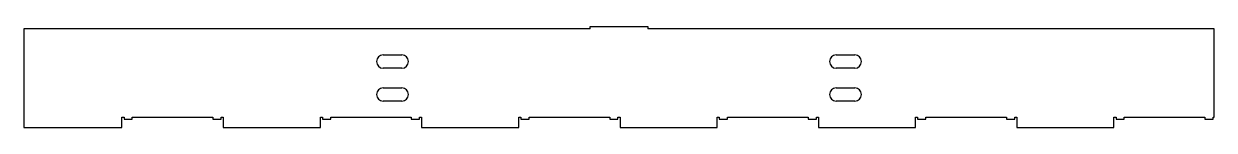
# Model space of a CAD drawing. Header units: inches. Extents: x 0 to 72, y 0 to 6.1.
import ezdxf

# ---------------------------------------------------------------- set-up
doc = ezdxf.new("R2010")
doc.units = ezdxf.units.IN
doc.header["$MEASUREMENT"] = 0
doc.layers.add('CUT', color=7, linetype='Continuous')

msp = doc.modelspace()

# ---------------------------------------------------------------- linework, layer by layer
at = {"layer": 'CUT'}
for p, q in [((34.25, 6), (0, 6)), ((0, 6), (0, 0)), ((34.25, 6), (34.25, 6.125)), ((34.25, 6.125), (37.75, 6.125)), ((37.75, 6.125), (37.75, 6)), ((72, 6), (37.75, 6)), ((72, 0.625), (72, 6)), ((21.7375, 4.40625), (22.8625, 4.40625)), ((49.1375, 4.40625), (50.2625, 4.40625)), ((22.8625, 3.59375), (21.7375, 3.59375)), ((50.2625, 3.59375), (49.1375, 3.59375)), ((21.7375, 2.4), (22.8625, 2.4)), ((49.1375, 2.4), (50.2625, 2.4)), ((22.8625, 1.6), (21.7375, 1.6)), ((50.2625, 1.6), (49.1375, 1.6)), ((0, 0), (5.9375, 0)), ((5.9375, 0.625), (6.0625, 0.625)), ((5.9375, 0), (5.9375, 0.625)), ((6.0625, 0.625), (6.0625, 0.5)), ((6.0625, 0.5), (6.5625, 0.5)), ((6.5625, 0.625), (11.4375, 0.625)), ((6.5625, 0.5), (6.5625, 0.625)), ((11.4375, 0.625), (11.4375, 0.5)), ((11.4375, 0.5), (11.9375, 0.5)), ((11.9375, 0.5), (11.9375, 0.625)), ((11.9375, 0.625), (12.0625, 0.625)), ((12.0625, 0.625), (12.0625, 0)), ((12.0625, 0), (17.9375, 0)), ((17.9375, 0.625), (18.0625, 0.625)), ((17.9375, 0), (17.9375, 0.625)), ((18.0625, 0.625), (18.0625, 0.5)), ((18.0625, 0.5), (18.5625, 0.5)), ((18.5625, 0.5), (18.5625, 0.625)), ((18.5625, 0.625), (23.4375, 0.625)), ((23.4375, 0.625), (23.4375, 0.5)), ((23.4375, 0.5), (23.9375, 0.5)), ((23.9375, 0.625), (24.0625, 0.625)), ((23.9375, 0.5), (23.9375, 0.625)), ((24.0625, 0.625), (24.0625, 0)), ((24.0625, 0), (29.9375, 0)), ((29.9375, 0), (29.9375, 0.625)), ((29.9375, 0.625), (30.0625, 0.625)), ((30.0625, 0.625), (30.0625, 0.5)), ((30.0625, 0.5), (30.5625, 0.5)), ((30.5625, 0.5), (30.5625, 0.625)), ((30.5625, 0.625), (35.4375, 0.625)), ((35.4375, 0.625), (35.4375, 0.5)), ((35.4375, 0.5), (35.9375, 0.5)), ((35.9375, 0.5), (35.9375, 0.625)), ((35.9375, 0.625), (36.0625, 0.625)), ((36.0625, 0.625), (36.0625, 0)), ((36.0625, 0), (41.9375, 0)), ((41.9375, 0), (41.9375, 0.625)), ((41.9375, 0.625), (42.0625, 0.625)), ((42.0625, 0.625), (42.0625, 0.5)), ((42.0625, 0.5), (42.5625, 0.5)), ((42.5625, 0.5), (42.5625, 0.625)), ((42.5625, 0.625), (47.4375, 0.625)), ((47.4375, 0.625), (47.4375, 0.5)), ((47.4375, 0.5), (47.9375, 0.5)), ((47.9375, 0.5), (47.9375, 0.625)), ((47.9375, 0.625), (48.0625, 0.625)), ((48.0625, 0.625), (48.0625, 0)), ((48.0625, 0), (53.9375, 0)), ((53.9375, 0), (53.9375, 0.625)), ((53.9375, 0.625), (54.0625, 0.625)), ((54.0625, 0.625), (54.0625, 0.5)), ((54.0625, 0.5), (54.5625, 0.5)), ((54.5625, 0.5), (54.5625, 0.625)), ((54.5625, 0.625), (59.4375, 0.625)), ((59.4375, 0.625), (59.4375, 0.5)), ((59.4375, 0.5), (59.9375, 0.5)), ((59.9375, 0.5), (59.9375, 0.625)), ((59.9375, 0.625), (60.0625, 0.625)), ((60.0625, 0.625), (60.0625, 0)), ((60.0625, 0), (65.9375, 0)), ((65.9375, 0), (65.9375, 0.625)), ((65.9375, 0.625), (66.0625, 0.625)), ((66.0625, 0.625), (66.0625, 0.5)), ((66.0625, 0.5), (66.5625, 0.5)), ((66.5625, 0.5), (66.5625, 0.625)), ((66.5625, 0.625), (71.4375, 0.625)), ((71.4375, 0.625), (71.4375, 0.5)), ((71.4375, 0.5), (71.9375, 0.5)), ((71.9375, 0.5), (71.9375, 0.625)), ((71.9375, 0.625), (72, 0.625))]:
    msp.add_line(p, q, dxfattribs=at)
for centre, radius, start, end in [((21.7375, 4), 0.40625, -630, -450), ((22.8625, 4), 0.40625, -450, -270), ((49.1375, 4), 0.40625, -630, -450), ((50.2625, 4), 0.40625, -450, -270), ((21.7375, 2), 0.4, -630, -450), ((22.8625, 2), 0.4, -450, -270), ((49.1375, 2), 0.4, -630, -450), ((50.2625, 2), 0.4, -450, -270)]:
    msp.add_arc(centre, radius, start, end, dxfattribs=at)

doc.saveas('drawing.dxf')
